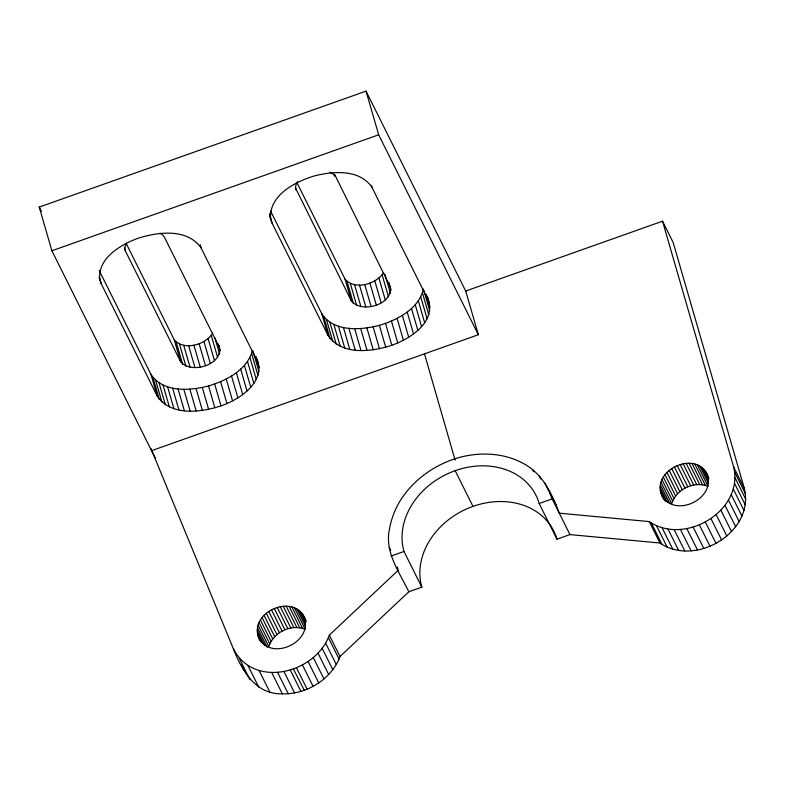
<?xml version="1.0" encoding="UTF-8"?>
<svg xmlns="http://www.w3.org/2000/svg" width="785" height="785" viewBox="0 0 785 785"><rect width="100%" height="100%" fill="white"/><g stroke="black" fill="none" stroke-linecap="round" stroke-linejoin="round"><path stroke-width="1.18" d="M99.234 277.959L101.186 283.699L157.255 396.15C171.051 416.354 200.734 412.508 220.997 405.884C239.553 399.418 265.526 382.511 257.274 359.481M270.737 219.633C268.068 195.642 294.974 181.737 314.481 175.899C333.35 171.101 359.952 169.02 372.09 187.576L428.159 300.017C435.95 322.527 409.839 338.855 391.833 345.263C371.57 351.886 341.887 355.733 328.091 335.529L272.022 223.077L269.736 216.189M260.492 641.355C243.88 613.605 296.239 589.692 306.013 621.033M663.354 498.397C646.781 471.618 697.993 447.048 708.345 476.995M150.897 448.392L233.351 648.734C241.947 670.655 255.429 694.489 282.364 693.871C290.842 694.077 299.291 692.341 307.151 689.191C321.673 683.048 334.479 671.548 340.003 656.545L408.818 591.772C399.369 572.108 384.434 552.238 389.458 529.139C391.107 519.552 394.6 510.397 399.447 501.968C412.253 480.744 433.487 465.269 457.096 458.106C479.498 451.522 504.834 452.523 525.263 464.553C543.24 474.886 552.218 494.628 559.283 513.174L649.264 521.593C684.873 546.075 744.18 510.662 733.632 466.957L662.53 221.193L465.711 291.039L366.036 91.129L39.25 207.083L51.889 250.778L155.302 458.185M649.264 521.593L659.949 543.014C695.549 567.496 754.866 532.083 744.317 488.378L673.216 242.624L662.53 221.193M124.413 247.569L125.414 251.014L180.589 361.679C191.344 374.936 224.932 364.26 218.907 345.547M295.582 188.096L351.415 301.067C361.954 313.657 392.48 304.698 390.41 287.232L334.567 174.26M99.224 270.589L150.936 374.308C163.074 392.853 189.685 390.783 208.545 385.975C226.492 380.499 246.99 370.167 252.368 350.669M270.599 211.057L321.772 313.686C333.91 332.241 360.511 330.161 379.381 325.353C397.602 319.809 418.582 309.143 423.449 289.076M294.542 607.933L305.218 629.354C291.156 623.604 273.327 632.219 268.823 646.663L258.147 625.243M233.351 648.734C254.104 689.515 315.884 672.873 329.327 635.124L398.132 570.361L397.455 567.094M697.414 464.975L708.09 486.396C694.028 480.646 676.199 489.261 671.695 503.705L661.009 482.284M126.346 243.075L124.687 248.011L125.414 251.014M297.682 181.629L296.19 184.112L295.523 187.389L296.249 190.402M126.189 243.419L174.26 339.836C184.347 351.14 205.435 344.831 212.813 333.115M297.024 182.797L345.096 279.215C355.183 290.519 376.27 284.209 383.649 272.493M51.889 250.778L378.674 134.814L478.35 334.734L151.564 450.688M391.018 556.074L404.01 551.462A71.965 58.806 -26.5 0 1 455.163 470.686A71.965 58.806 -26.5 0 1 539.167 503.509L552.159 498.897L569.959 534.595L659.949 543.014M408.818 591.772L421.81 587.16A71.965 58.806 -26.5 0 1 472.953 506.384L455.163 470.686M472.953 506.384A71.965 58.806 -26.5 0 1 556.967 539.207L569.959 534.595M329.945 172.131L333.183 174.025L335.234 176.566M159.924 233.233L162.348 234.646L164.399 237.188L219.574 347.853M661.755 495.188C674.384 519.071 716.96 498.583 706.745 473.787M258.608 364.083L201.254 248.188C187.458 227.984 157.775 231.83 137.522 238.463C120.115 244.959 96.997 258.648 99.901 280.255M552.414 498.19L556.192 504.912M258.883 638.146C271.512 662.03 314.088 641.541 303.873 616.745M293.394 668.948L304.227 690.221M733.632 466.957L744.317 488.378M734.75 472.305L745.426 493.726M735.074 477.839L745.75 499.25M734.593 483.472L745.269 504.892M733.318 489.124L743.994 510.544M731.267 494.707L741.943 516.128M728.47 500.123L739.156 521.544M724.987 505.295L735.663 526.715M705.499 471.559L708.698 477.986M707.648 476.181L708.708 478.33M703.909 469.528L708.718 479.174M702.016 467.742L708.423 480.587M699.837 466.212L708.374 483.354M720.856 510.142L731.532 531.563M694.784 464.043L705.46 485.464M691.987 463.435L702.663 484.855M716.146 514.577L726.822 535.998M689.063 463.16L699.749 484.58M686.07 463.219L696.746 484.639M710.935 518.542L721.611 539.962M683.048 463.621L693.724 485.042M680.045 464.347L690.721 485.758M677.112 465.387L687.788 486.808M705.303 521.976L715.979 543.397M674.286 466.732L684.962 488.152M671.617 468.351L682.293 489.771M699.337 524.812L710.013 546.232M669.144 470.235L679.83 491.645M666.916 472.334L677.592 493.755M693.135 527.01L703.811 548.43M664.954 474.631L675.64 496.051M663.305 477.074L673.981 498.495M686.796 528.54L697.472 549.961M661.981 479.645L672.666 501.065M660.411 484.963L669.487 503.175M660.175 487.632L667.652 502.626M680.409 529.375L691.094 550.795M660.332 490.262L665.67 500.967M664.601 499.446L665.66 501.586M660.862 492.784L664.061 499.211M663.011 497.415L664.081 499.554M674.089 529.502L684.765 550.923M667.927 528.923L678.613 550.344M662.03 527.638L672.706 549.058M656.476 525.675L667.152 547.096M651.354 523.055L662.04 544.476M544.761 482.952L548.833 491.116M549.843 493.147L551.875 497.229M539.295 475.975L540.816 479.036M532.76 469.803L533.78 471.844M539.167 503.509L556.967 539.207M404.01 551.462L421.81 587.16M389.193 547.361L390.724 550.422M329.327 635.124L340.003 656.545M328.395 637.665L339.071 659.086M325.598 643.082L336.284 664.503M322.115 648.253L332.791 669.674M302.627 614.518L305.826 620.945M301.038 612.486L305.846 622.132M299.144 610.701L305.551 623.555M296.965 609.17L305.512 626.312M317.984 653.1L328.66 674.521M291.912 607.001L302.588 628.422M289.115 606.393L299.791 627.814M313.274 657.536L323.95 678.956M286.191 606.118L296.877 627.539M283.199 606.177L293.884 627.598M308.063 661.5L318.739 682.921M280.176 606.579L290.862 628M277.174 607.305L287.85 628.716M274.24 608.346L284.916 629.766M302.431 664.934L313.107 686.355M271.414 609.69L282.09 631.111M268.745 611.309L279.421 632.73M296.465 667.77L307.151 689.191M266.272 613.193L276.958 634.604M264.045 615.293L274.721 636.713M290.264 669.968L300.949 691.389M262.092 617.589L272.768 639.01M260.434 620.042L271.119 641.453M283.925 671.499L294.601 692.919M259.119 622.603L269.795 644.024M257.539 627.921L267.155 647.203M257.313 630.6L264.79 645.594M277.547 672.333L288.223 693.754M257.46 633.22L262.268 642.856M257.99 635.742L261.199 642.169M271.679 672.451L282.364 693.871M39.25 207.083L41.428 211.459M259.109 670.557L269.785 691.977M248.05 665.719L258.736 687.14M239.268 658.281L249.944 679.702M241.692 664.493L244.027 670.154M549.068 490.635L552.159 498.897M465.711 291.039L478.35 334.734M427.786 297.711L429.444 303.461M427.158 296.573L428.159 300.017M426.324 294.463L429.984 307.112M366.036 91.129L378.674 134.814M423.782 290.224L429.768 310.919M422.477 292.982L428.796 314.834M420.77 296.936L427.089 318.779M418.346 300.871L424.665 322.713M415.236 304.727L421.565 326.58M411.507 308.466L417.826 330.308M424.469 353.849L455.123 460.157M371.423 185.27L372.09 187.576M407.189 312.018L413.509 333.861M402.362 315.334L408.681 337.177M388.801 282.188L391.126 290.234M384.807 273.965L390.469 293.512M397.082 318.367L403.402 340.219M382.158 274.986L388.477 296.828M378.969 278.116L385.288 299.958M391.44 321.075L397.76 342.927M374.798 280.853L381.117 302.696M385.504 323.42L391.833 345.263M369.931 283.012L376.25 304.855M379.381 325.353L385.7 347.205M364.711 284.435L371.03 306.278M373.14 326.864L379.459 348.717M359.471 285.034L365.79 306.876M354.584 284.769L360.904 306.611M366.88 327.924L373.199 349.776M350.385 283.65L356.704 305.493M347.147 281.756L353.466 303.599M360.688 328.522L367.007 350.365M345.096 279.215L351.415 301.067M354.663 328.64L360.982 350.483M348.883 328.277L355.203 350.12M343.438 327.443L349.757 349.296M338.413 326.158L344.733 348M333.87 324.421L340.19 346.273M329.877 322.282L336.206 344.124M326.501 319.75L332.82 341.593M323.783 316.865L330.102 338.718M321.772 313.686L328.091 335.529M269.53 213.687L270.197 215.983M269.697 215.031L272.022 223.077M256.656 358.343L257.323 360.639M255.822 356.243L259.148 367.733M252.947 350.846L258.932 371.54M251.642 353.603L257.961 375.446M249.934 357.558L256.253 379.4M247.511 361.492L253.83 383.335M244.4 365.349L250.729 387.201M240.671 369.087L246.99 390.93M200.263 244.743L201.254 248.188M236.354 372.639L242.673 394.482M231.526 375.956L237.845 397.799M218.299 343.958L220.291 350.856M214.972 338.031L219.633 354.133M226.247 378.988L232.566 400.841M211.322 335.597L217.641 357.45M220.605 381.696L226.924 403.539M208.133 338.737L214.452 360.58M203.963 341.475L210.282 363.318M214.678 384.042L220.997 405.884M199.096 343.634L205.415 365.476M208.545 385.975L214.864 407.827M193.875 345.057L200.195 366.899M202.304 387.486L208.624 409.338M188.636 345.655L194.955 367.498M183.749 345.38L190.068 367.233M196.044 388.546L202.363 410.398M179.549 344.262L185.868 366.114M176.311 342.378L182.63 364.22M189.852 389.144L196.171 410.987M174.26 339.836L180.589 361.679M183.827 389.262L190.147 411.104M178.048 388.899L184.367 410.741M172.602 388.065L178.921 409.917M167.578 386.779L173.897 408.622M163.035 385.042L169.354 406.895M159.051 382.903L165.37 404.746M155.665 380.372L161.985 402.214M152.947 377.487L159.276 399.329M150.936 374.308L157.255 396.15M99.195 276.801L101.186 283.699"/></g></svg>
